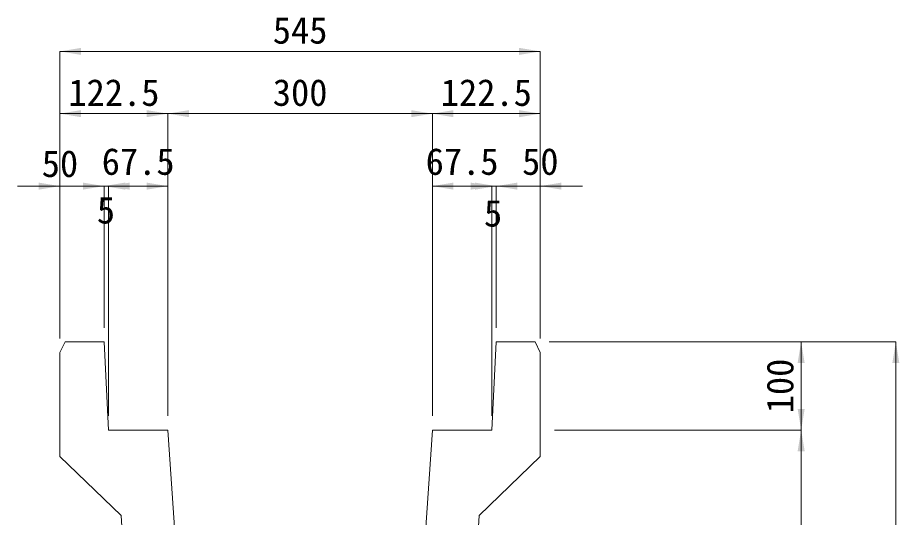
# Model space of a CAD drawing. Units: millimetres at full size; some dimension numbers follow another scale. Extents: x 47228 to 87734, y -20408 to -2620.
# Drawn here: x 56583 to 57583, y -6795 to -6228 of the extents above; entities that cross this region are included whole.
import ezdxf
from ezdxf.enums import TextEntityAlignment as Align

# ---------------------------------------------------------------- set-up
doc = ezdxf.new("R2010")
doc.units = ezdxf.units.MM
doc.header["$LTSCALE"] = 40
doc.layers.add('寸法線', color=7, linetype='Continuous', lineweight=9)
doc.layers.add('本体', color=2, linetype='Continuous', lineweight=13)
doc.styles.add('ＭＳ ゴシック', font='')
doc.styles.get('ＭＳ ゴシック').set_extended_font_data('MS Gothic')

# ---------------------------------------------------------------- blocks, each defined once
blk = doc.blocks.new('filled_arrow')
at = {"color": 0, "linetype": 'Continuous', "lineweight": -2}
blk.add_solid([(7.5, 1.25), (0, 0), (7.5, -1.25)], dxfattribs=at)

msp = doc.modelspace()

# ---------------------------------------------------------------- linework, layer by layer
at = {"layer": '寸法線'}
for p, q in [((56631.11, -6266.75), (57176.11, -6266.75)), ((56631.11, -6592.4), (56631.11, -6266.75)), ((57176.11, -6592.4), (57176.11, -6266.75)), ((56631.11, -6337.38), (56753.61, -6337.38)), ((56631.11, -6592.4), (56631.11, -6337.38)), ((56753.61, -6337.38), (57053.61, -6337.38)), ((56753.61, -6680.4), (56753.61, -6337.38)), ((56753.61, -6680.4), (56753.61, -6337.38)), ((57053.61, -6680.4), (57053.61, -6337.38)), ((57053.61, -6337.38), (57176.11, -6337.38)), ((57053.61, -6680.4), (57053.61, -6337.38)), ((57176.11, -6592.4), (57176.11, -6337.38)), ((56583.11, -6419.63), (56729.11, -6419.63)), ((56631.11, -6592.4), (56631.11, -6419.63)), ((56633.11, -6419.63), (56734.11, -6419.63)), ((56681.11, -6580.4), (56681.11, -6419.63)), ((56681.11, -6580.4), (56681.11, -6419.63)), ((56686.11, -6680.4), (56686.11, -6419.63)), ((56686.11, -6419.63), (56753.61, -6419.63)), ((56686.11, -6680.4), (56686.11, -6419.63)), ((56753.61, -6680.4), (56753.61, -6419.63)), ((57053.61, -6419.63), (57121.11, -6419.63)), ((57053.61, -6680.4), (57053.61, -6419.63)), ((57073.11, -6419.63), (57174.11, -6419.63)), ((57078.11, -6419.63), (57224.11, -6419.63)), ((57121.11, -6680.4), (57121.11, -6419.63)), ((57121.11, -6680.4), (57121.11, -6419.63)), ((57126.11, -6580.4), (57126.11, -6419.63)), ((57126.11, -6580.4), (57126.11, -6419.63)), ((57176.11, -6592.4), (57176.11, -6419.63)), ((57186.11, -6596.4), (57472.03, -6596.4)), ((57186.11, -6596.4), (57579.46, -6596.4)), ((57472.03, -6696.4), (57472.03, -6596.4)), ((57579.46, -7056.4), (57579.46, -6596.4)), ((57192.11, -6696.4), (57472.03, -6696.4)), ((57192.11, -6696.4), (57472.03, -6696.4)), ((57472.03, -6996.4), (57472.03, -6696.4))]:
    msp.add_line(p, q, dxfattribs=at)
at = {"layer": '本体'}
for p, q in [((56631.11, -6608.4), (56637.11, -6596.4)), ((56637.11, -6596.4), (56681.11, -6596.4)), ((56681.11, -6596.4), (56686.11, -6696.4)), ((57126.11, -6596.4), (57121.11, -6696.4)), ((57126.11, -6596.4), (57170.11, -6596.4)), ((57176.11, -6608.4), (57170.11, -6596.4)), ((56631.11, -6726.4), (56631.11, -6608.4)), ((57176.11, -6726.4), (57176.11, -6608.4)), ((56686.11, -6696.4), (56753.61, -6696.4)), ((56753.61, -6696.4), (56770.5, -6949.72)), ((57053.61, -6696.4), (57036.72, -6949.72)), ((57053.61, -6696.4), (57121.11, -6696.4)), ((56631.11, -6726.4), (56700.61, -6793.4)), ((57176.11, -6726.4), (57106.61, -6793.4)), ((56700.61, -6793.4), (56714.98, -7017.77)), ((57106.61, -6793.4), (57092.24, -7017.77))]:
    msp.add_line(p, q, dxfattribs=at)

# ---------------------------------------------------------------- block references
at = {"layer": '寸法線', "xscale": 3.2, "yscale": 3.2}
for p in [(56631.11, -6266.75), (56631.11, -6337.38), (56753.61, -6337.38), (57053.61, -6337.38), (56681.11, -6419.63), (56686.11, -6419.63), (56686.11, -6419.63), (57053.61, -6419.63), (57126.11, -6419.63), (57176.11, -6419.63)]:
    msp.add_blockref('filled_arrow', p, dxfattribs=at)
for p, rotation in [((57176.11, -6266.75), 180), ((56753.61, -6337.38), 180), ((57053.61, -6337.38), 180), ((57176.11, -6337.38), 180), ((56631.11, -6419.63), 180), ((56681.11, -6419.63), 180), ((56753.61, -6419.63), 180), ((57121.11, -6419.63), 180), ((57121.11, -6419.63), 180), ((57126.11, -6419.63), 180), ((57472.03, -6596.4), 270), ((57579.46, -6596.4), 270), ((57472.03, -6696.4), 90), ((57472.03, -6696.4), 270)]:
    msp.add_blockref('filled_arrow', p, dxfattribs=dict(at, rotation=rotation))

# ---------------------------------------------------------------- texts
at = {"layer": '寸法線', "style": 'ＭＳ ゴシック'}
for s, p in [('545', (56903.61, -6242.75)), ('122.5', (56692.36, -6313.38)), ('300', (56903.61, -6313.38)), ('122.5', (57114.86, -6313.38)), ('50', (56631.11, -6394.05)), ('67.5', (56719.86, -6391.63)), ('67.5', (57087.36, -6391.63)), ('50', (57176.11, -6391.63)), ('5', (56683.32, -6446.84)), ('5', (57122.54, -6450.36))]:
    msp.add_text(s, height=30.38, dxfattribs=at).set_placement(p, align=Align.MIDDLE_CENTER)
msp.add_text('100', height=30.38, rotation=90, dxfattribs=at).set_placement((57448.03, -6646.4), align=Align.MIDDLE_CENTER)

doc.saveas('drawing.dxf')
